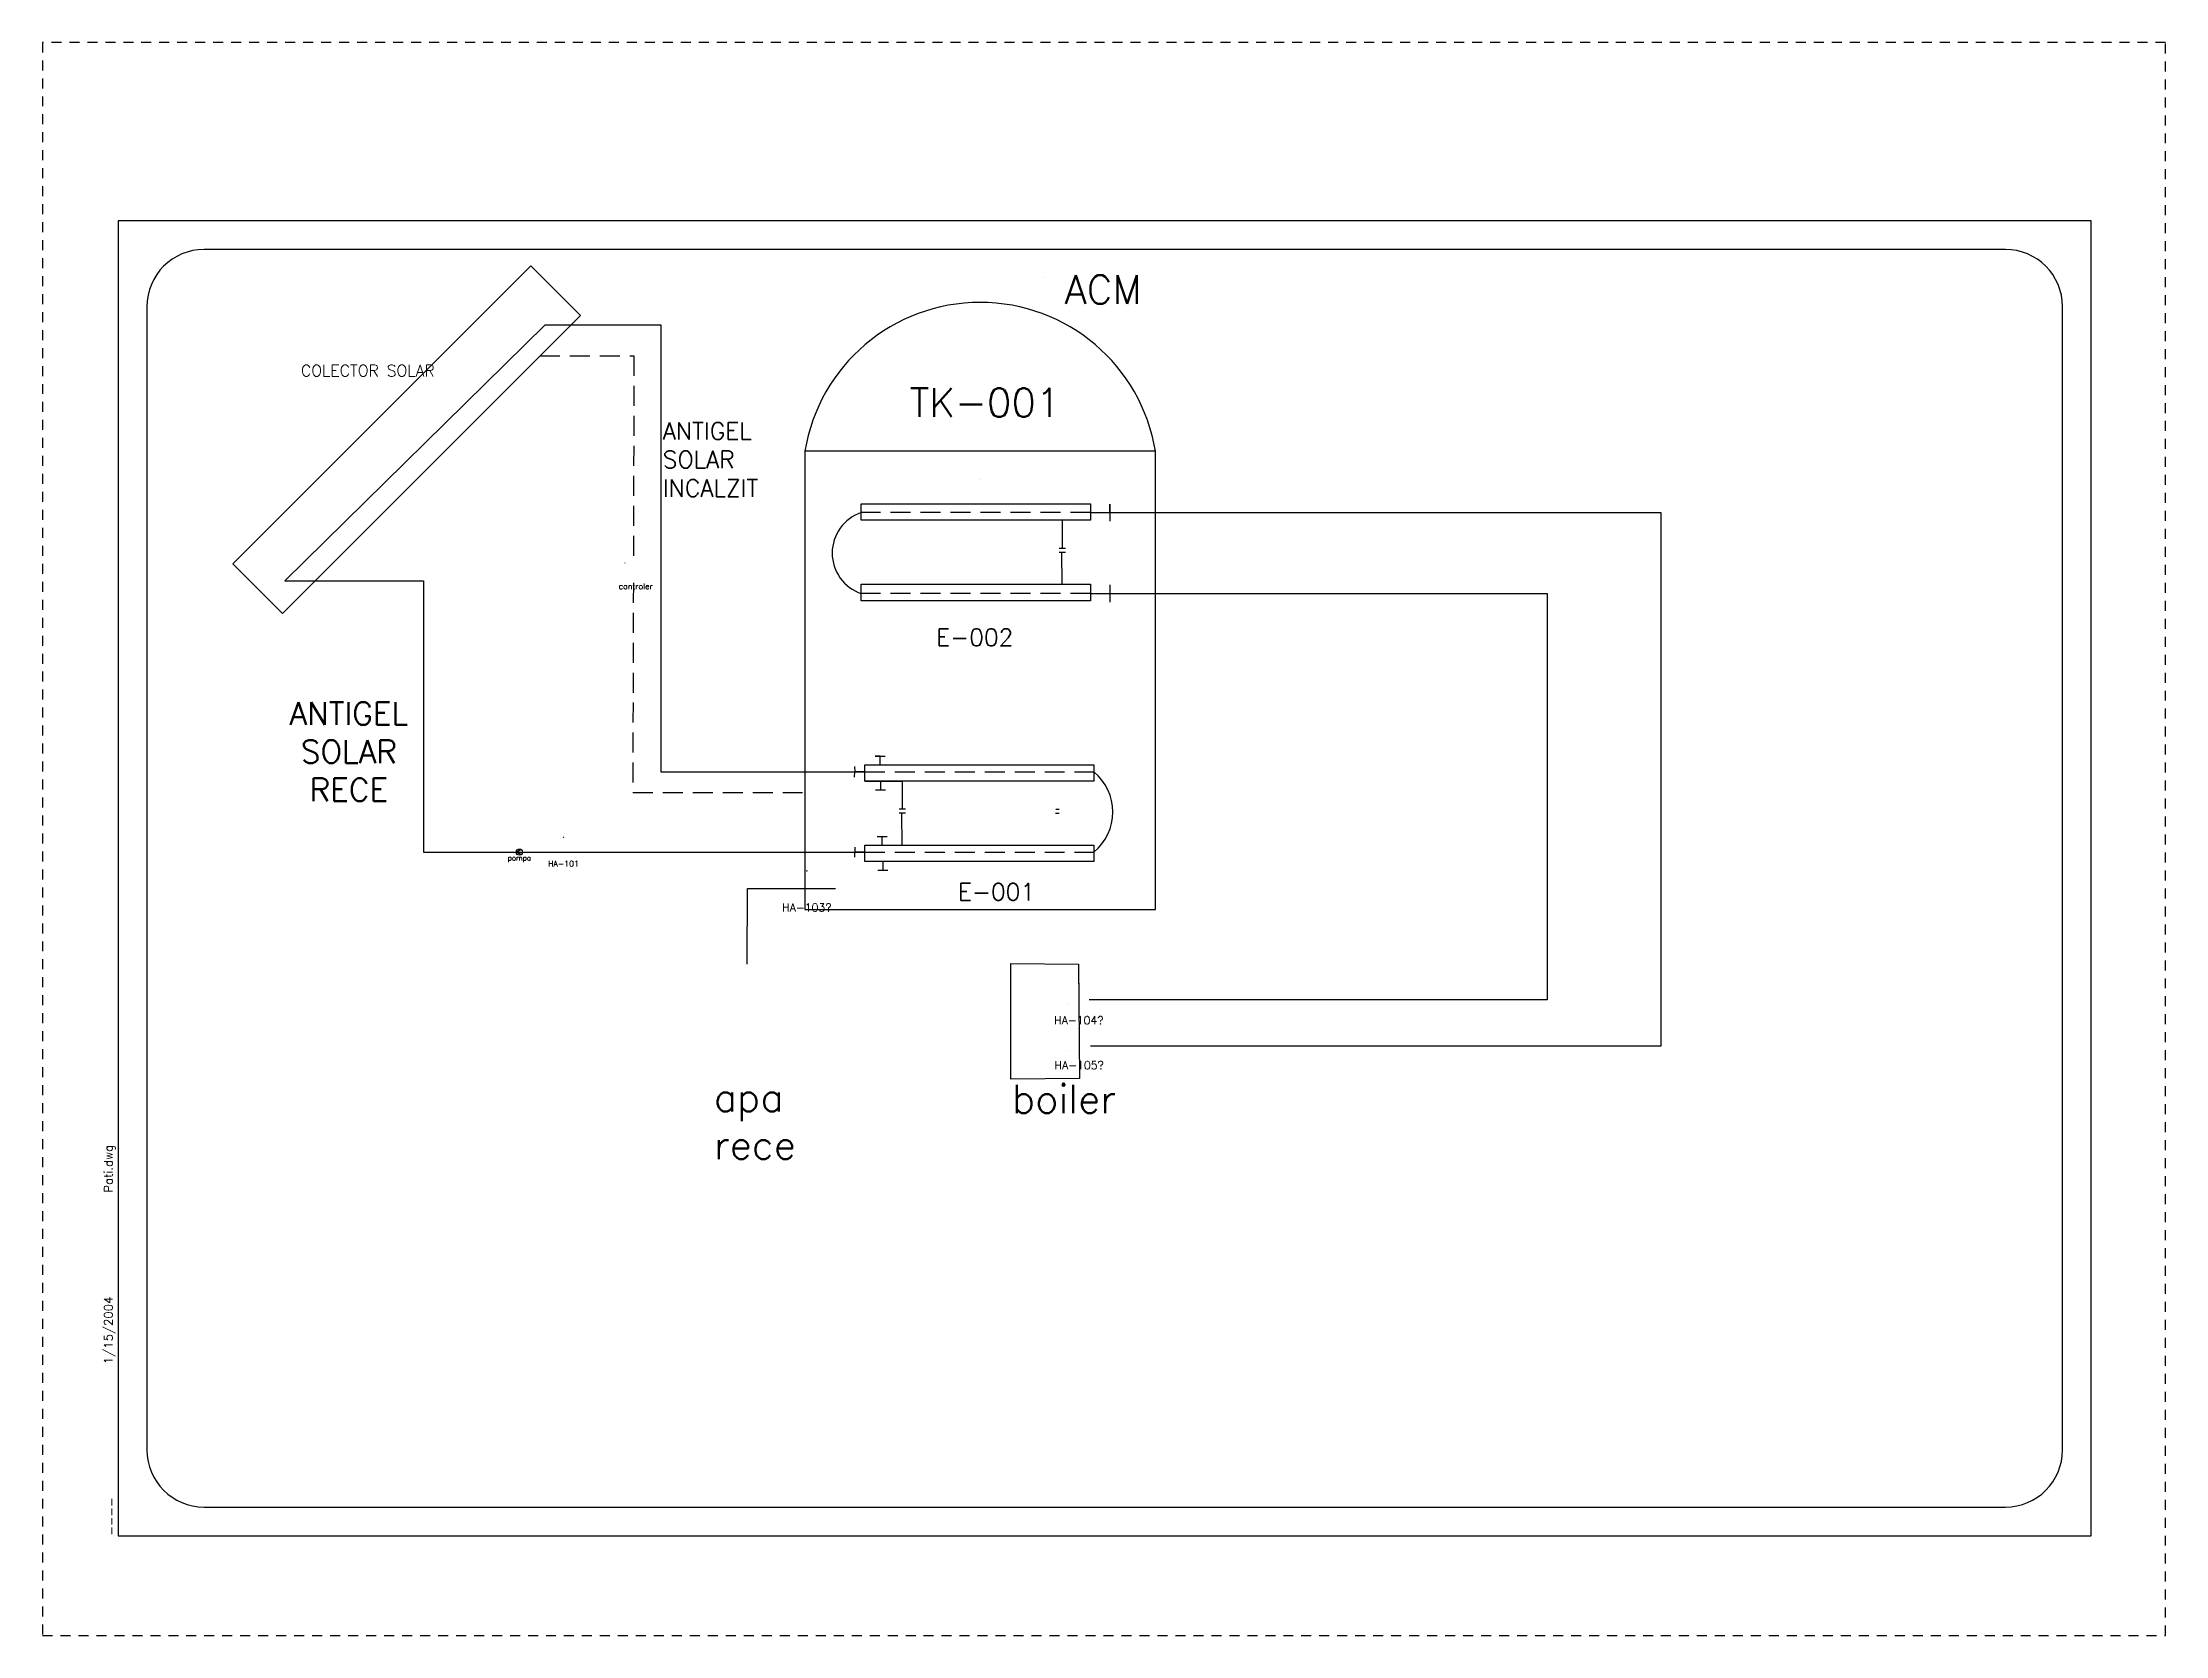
# Model space of a CAD drawing. Header units: inches. Extents: x 0 to 26.6, y 0 to 19.9.
import ezdxf
from ezdxf.enums import TextEntityAlignment as Align

# ---------------------------------------------------------------- set-up
doc = ezdxf.new("R2010")
doc.units = ezdxf.units.IN
doc.header["$MEASUREMENT"] = 0
doc.linetypes.add('DASHED2', pattern=[0.375, 0.25, -0.125])
doc.linetypes.add('HIDDEN2', pattern=[0.1875, 0.125, -0.0625])
doc.layers.add('no plot', color=41, linetype='HIDDEN2', plot=False)
doc.layers.add('Text', color=7, linetype='Continuous')
doc.layers.add('Title Block', color=7, linetype='Continuous')
doc.styles.add('Roman', font='romans')
doc.styles.get("Standard").update_dxf_attribs({"font": 'romans.shx', "height": 0.1})

# ---------------------------------------------------------------- blocks, each defined once
blk = doc.blocks.new('Valve Label_block')
at = {"color": 0, "linetype": 'ByBlock', "lineweight": -2}
blk.add_attdef('#(TargetObject.Size)', text='', height=0.1, dxfattribs=at).set_placement((0, 0.1875), align=Align.BOTTOM_CENTER)
blk.add_attdef('#(TargetObject.Tag)', text='', height=0.1, dxfattribs=at).set_placement((0, -0.1875), align=Align.TOP_CENTER)

msp = doc.modelspace()

# ---------------------------------------------------------------- linework, layer by layer
for p, q in [((2.38, 13.413), (6.11, 17.143)), ((6.11, 17.143), (6.732, 16.521)), ((6.732, 16.521), (3.002, 12.791)), ((6.732, 16.521), (6.225, 16.014)), ((6.732, 16.521), (6.732, 16.521)), ((6.732, 16.521), (6.732, 16.521)), ((3.033, 13.199), (6.291, 16.405)), ((9.539, 14.821), (9.539, 9.087)), ((13.926, 14.821), (9.539, 14.821)), ((13.926, 9.087), (13.926, 14.821)), ((11.732, 14.462), (11.732, 14.462)), ((13.111, 14.164), (13.111, 14.053)), ((13.355, 14.053), (13.355, 14.161)), ((13.355, 14.161), (13.355, 14.053)), ((12.757, 13.958), (12.757, 13.606)), ((13.111, 14.053), (13.355, 14.053)), ((13.355, 14.053), (13.355, 13.946)), ((12.8, 13.606), (12.721, 13.606)), ((12.8, 13.555), (12.721, 13.555)), ((12.757, 13.157), (12.755, 13.555)), ((3.002, 12.791), (2.38, 13.413)), ((13.111, 13.04), (13.354, 13.04)), ((13.354, 13.148), (13.354, 13.04)), ((13.354, 13.04), (13.354, 12.933)), ((10.482, 11.006), (10.42, 11.006)), ((10.42, 11.006), (10.482, 11.006)), ((10.482, 10.899), (10.482, 11.006)), ((10.482, 11.006), (10.545, 11.006)), ((10.161, 10.878), (10.162, 10.81)), ((10.161, 10.81), (10.161, 10.81)), ((10.161, 10.742), (10.162, 10.81)), ((10.289, 10.81), (10.162, 10.81)), ((10.289, 10.694), (10.761, 10.694)), ((10.483, 10.694), (10.483, 10.586)), ((10.754, 10.694), (10.754, 10.342)), ((13.154, 10.694), (12.678, 10.694)), ((10.421, 10.586), (10.483, 10.586)), ((10.483, 10.586), (10.546, 10.586)), ((10.797, 10.342), (10.718, 10.342)), ((10.797, 10.29), (10.718, 10.29)), ((10.754, 9.892), (10.752, 10.29)), ((12.676, 10.29), (12.721, 10.29)), ((12.678, 10.342), (12.721, 10.342)), ((5.929, 9.804), (5.988, 9.837)), ((5.988, 9.837), (5.929, 9.804)), ((10.163, 9.867), (10.164, 9.804)), ((10.445, 9.999), (10.507, 9.999)), ((10.507, 9.892), (10.507, 9.999)), ((10.507, 9.999), (10.57, 9.999)), ((5.929, 9.804), (5.968, 9.804)), ((5.929, 9.804), (5.992, 9.775)), ((5.968, 9.804), (5.968, 9.804)), ((5.968, 9.804), (5.968, 9.804)), ((5.968, 9.804), (5.968, 9.804)), ((5.968, 9.804), (5.968, 9.804)), ((6.358, 9.804), (6.358, 9.804)), ((6.358, 9.804), (6.358, 9.804)), ((6.358, 9.804), (6.358, 9.804)), ((6.358, 9.804), (6.359, 9.804)), ((10.163, 9.742), (10.164, 9.804)), ((10.29, 9.804), (10.164, 9.804)), ((10.452, 9.578), (10.514, 9.578)), ((10.514, 9.686), (10.514, 9.578)), ((10.514, 9.578), (10.577, 9.578)), ((9.536, 9.349), (9.539, 9.347)), ((9.539, 9.087), (13.926, 9.087)), ((12.114, 6.965), (12.114, 8.409)), ((12.114, 8.409), (12.962, 8.401)), ((12.962, 8.401), (12.974, 6.97)), ((12.83, 7.905), (12.83, 7.905)), ((12.848, 7.328), (12.848, 7.328)), ((12.974, 7.364), (12.971, 7.362)), ((12.974, 6.97), (12.114, 6.965))]:
    msp.add_line(p, q)
at = {"color": 1}
for p, q in [((12.527, 16.998), (12.527, 16.998)), ((6.291, 16.405), (7.738, 16.405)), ((7.738, 16.405), (7.738, 10.81)), ((13.111, 14.053), (20.249, 14.053)), ((20.249, 14.053), (20.249, 7.376)), ((7.738, 10.81), (10.289, 10.81)), ((17.196, 7.376), (13.114, 7.376)), ((20.249, 7.376), (17.196, 7.376))]:
    msp.add_line(p, q, dxfattribs=at)
at = {"color": 1, "linetype": 'DASHED2'}
for p, q in [((6.225, 16.014), (7.4, 16.014)), ((7.4, 16.014), (7.393, 13.426)), ((7.393, 13.175), (7.386, 10.549)), ((7.386, 10.549), (9.539, 10.549))]:
    msp.add_line(p, q, dxfattribs=at)
at = {"linetype": 'DASHED2'}
for p, q in [((13.111, 14.053), (10.245, 14.053)), ((13.111, 13.04), (10.245, 13.04))]:
    msp.add_line(p, q, dxfattribs=at)
at = {"color": 6}
msp.add_line((7.288, 13.427), (7.29, 13.427), dxfattribs=at)
at = {"color": 5}
for p, q in [((3.033, 13.199), (4.769, 13.199)), ((4.769, 13.199), (4.769, 9.804)), ((13.111, 13.04), (18.826, 13.04)), ((18.826, 13.04), (18.826, 7.958)), ((4.769, 9.804), (10.289, 9.804)), ((8.817, 8.403), (8.82, 9.349)), ((8.82, 9.349), (9.922, 9.349)), ((17.182, 7.958), (13.096, 7.958)), ((18.826, 7.958), (17.182, 7.958))]:
    msp.add_line(p, q, dxfattribs=at)
at = {"color": 0, "linetype": 'DASHED2'}
for p, q in [((10.289, 10.81), (13.154, 10.81)), ((10.289, 9.804), (13.154, 9.804))]:
    msp.add_line(p, q, dxfattribs=at)
for points in [[(10.245, 14.164), (13.111, 14.164), (13.111, 13.958), (10.245, 13.958)], [(10.245, 13.157), (13.111, 13.157), (13.111, 12.951), (10.245, 12.951)], [(10.289, 10.899), (13.154, 10.899), (13.154, 10.694), (10.289, 10.694)], [(10.289, 9.892), (13.154, 9.892), (13.154, 9.687), (10.289, 9.687)]]:
    msp.add_lwpolyline(points, close=True)
msp.add_lwpolyline([(5.968, 9.804), (5.968, 9.804)])
msp.add_circle((5.968, 9.804), 0.0385)
for centre, radius, start, end in [((11.732, 14.462), 2.222, 9.2949, 170.7053), ((10.414, 13.547), 0.534, 108.4652, 251.5348), ((12.744, 10.307), 0.649, 309.2301, 50.7699)]:
    msp.add_arc(centre, radius, start, end)
at = {"layer": 'no plot'}
msp.add_lwpolyline([(0, 0), (26.562, 0), (26.562, 19.938), (0, 19.938)], close=True, dxfattribs=at)
at = {"layer": 'Title Block'}
for p, q in [((25.632, 17.705), (0.949, 17.705)), ((0.949, 17.705), (0.949, 1.25)), ((25.632, 1.25), (25.632, 17.705)), ((24.559, 17.347), (2.022, 17.347)), ((1.307, 16.632), (1.307, 2.323)), ((25.274, 2.323), (25.274, 16.632)), ((2.022, 1.608), (24.559, 1.608)), ((0.949, 1.25), (25.632, 1.25))]:
    msp.add_line(p, q, dxfattribs=at)
for centre, start, end in [((2.022, 16.632), 90, 180), ((24.559, 16.632), 0, 90), ((2.022, 2.323), 180, 270), ((24.559, 2.323), 270, 0)]:
    msp.add_arc(centre, 0.715, start, end, dxfattribs=at)

# ---------------------------------------------------------------- block references
at = {"layer": 'Text', "xscale": 0.7169059613841922, "yscale": 0.7169059613841922, "zscale": 0.7169059613841922}
msp.add_blockref('Valve Label_block', (6.519, 9.831), dxfattribs=at).add_auto_attribs({'#(TargetObject.Size)': '.', '#(TargetObject.Tag)': 'HA-101'})
at = {"layer": 'Text'}
for p, values in [((9.563, 9.349), {'#(TargetObject.Size)': '.', '#(TargetObject.Tag)': 'HA-103?'}), ((12.966, 7.937), {'#(TargetObject.Size)': '.', '#(TargetObject.Tag)': 'HA-104?'}), ((12.97, 7.375), {'#(TargetObject.Size)': '.', '#(TargetObject.Tag)': 'HA-105?'})]:
    msp.add_blockref('Valve Label_block', p, dxfattribs=at).add_auto_attribs(values)

# ---------------------------------------------------------------- texts
at = {"attachment_point": 1, "style": 'Roman'}
for s, width, heights, insert, char_height in [('ACM', 1.10667, [0], (12.789, 17.023), 0.3577), ('COLECTOR SOLAR', 1.61243, [0], (3.234, 15.902), 0.14309), ('{\\Fromans|c238;TK}-001', 2.25352, [0], (10.851, 15.609), 0.35772), ('ANTIGEL SOLAR INCALZIT', 0.42739, [0], (7.761, 15.183), 0.21463), ('controler', 0.34934, [0], (7.209, 13.167), 0.0715), ('E-002', 2.0981, [0], (11.181, 12.599), 0.2146), ('\\pxqc;ANTIGEL SOLAR RECE', 0.73822, [2.602], (3.465, 11.683), 0.28618), ('pompa', 0.08085, [0], (5.821, 9.764), 0.0644), ('E-001', 3.63719, [0], (11.453, 9.415), 0.2146), ('boiler', 1.23557, [0], (12.13, 6.894), 0.3577), ('apa rece', 0.95958, [0], (8.399, 6.915), 0.3577)]:
    msp.add_mtext_dynamic_manual_height_columns(s, width=width, gutter_width=1.789, heights=heights, dxfattribs=dict(at, insert=insert, char_height=char_height))
at = {"layer": 'Title Block', "color": 0, "char_height": 0.1073, "attachment_point": 7, "rotation": 90, "style": 'Roman'}
for s, insert, width in [('Pati.dwg', (0.914, 5.543), 4.24257), ('1/15/2004', (0.914, 3.396), 1.84237), ('----', (0.914, 1.25), 1.95319)]:
    msp.add_mtext(s, dxfattribs=dict(at, insert=insert, width=width))

doc.saveas('drawing.dxf')
